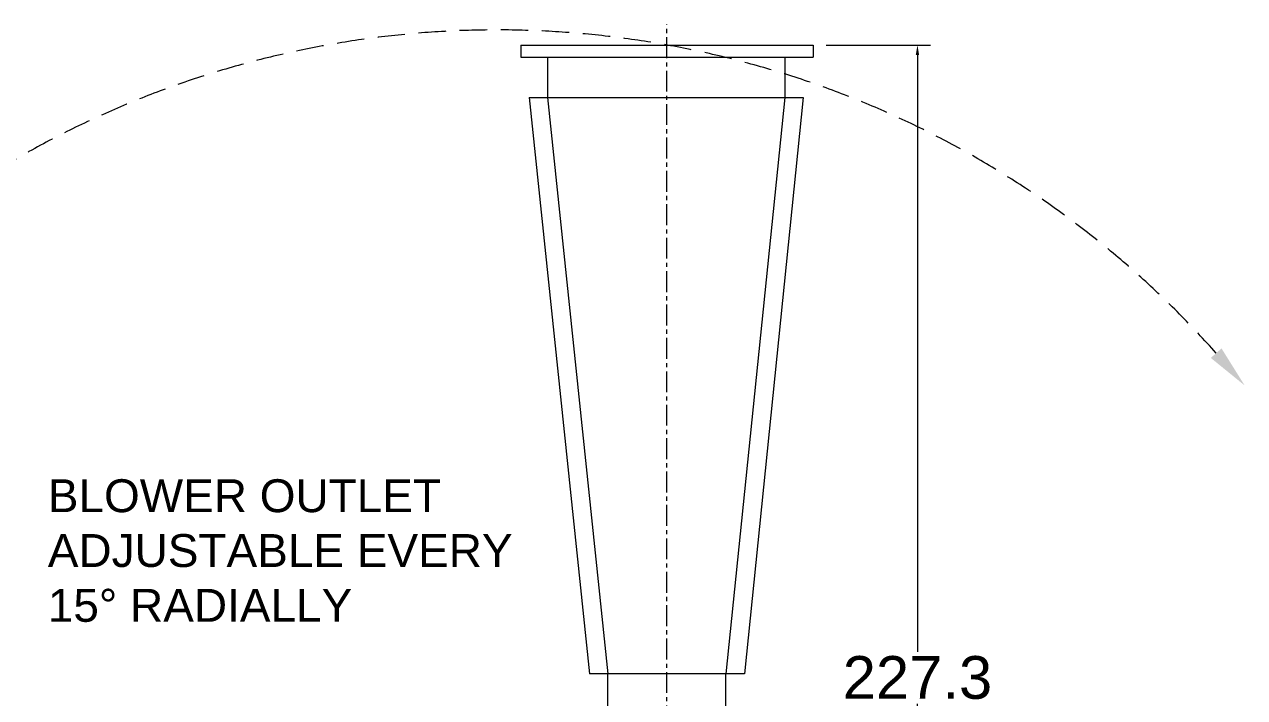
# Model space of a CAD drawing. Header units: inches. Extents: x 36 to 31738, y 79 to 24233.
# Drawn here: x 4560 to 10124, y 4924 to 7995 of the extents above; entities that cross this region are included whole.
import ezdxf

# ---------------------------------------------------------------- set-up
doc = ezdxf.new("R2010")
doc.units = ezdxf.units.IN
doc.header["$MEASUREMENT"] = 0
doc.linetypes.add('CENTER', pattern=[50.8, 31.75, -6.35, 6.35, -6.35])
doc.linetypes.add('DASHED', pattern=[0.75, 0.5, -0.25])
doc.layers.get('Defpoints').update_dxf_attribs({"lineweight": 5})
doc.layers.add('CAXA1', color=5, linetype='CENTER', lineweight=5)
doc.styles.add('Roman', font='arial.ttf')
doc.styles.get("Standard").update_dxf_attribs({"font": 'arial.ttf'})
doc.dimstyles.new('ISO-25', dxfattribs={"dimscale": 30, "dimtxt": 1.5, "dimasz": 1.5, "dimexe": 2, "dimexo": 2, "dimtad": 1, "dimtih": 1, "dimtoh": 1, "dimdec": 1, "dimlfac": 0.03937, "dimdsep": 46, "dimtxsty": 'Standard', "dimcen": 2.5, "dimclrd": 7, "dimclre": 7, "dimclrt": 7, "dimadec": 0, "dimazin": 0, "dimtfac": 1, "dimtdec": 1, "dimtmove": 0, "dimatfit": 3, "dimfxl": 1, "dimlwd": 5, "dimlwe": 5, "dimarcsym": 0})

# ---------------------------------------------------------------- blocks, each defined once
blk = doc.blocks.new('*D151')
at = {"color": 7, "linetype": 'Continuous', "lineweight": 5, "transparency": 16777216}
for p, q in [((8216.1, 7901.1), (8692.1, 7901.1)), ((8632.1, 7856.1), (8632.1, 5133.1)), ((8632.1, 2173.3), (8632.1, 4896.3)), ((7601.7, 2128.3), (8692.1, 2128.3))]:
    blk.add_line(p, q, dxfattribs=at)
at = {"color": 7, "transparency": 16777216}
for points in [[(8624.6, 7856.1), (8639.6, 7856.1), (8632.1, 7901.1)], [(8624.6, 2173.3), (8639.6, 2173.3), (8632.1, 2128.3)]]:
    blk.add_solid(points, dxfattribs=at)
at = {"layer": 'Defpoints', "color": 0, "transparency": 16777216}
for p in [(8156.1, 7901.1), (8632.1, 7901.1), (7541.7, 2128.3)]:
    blk.add_point(p, dxfattribs=at)
at = {"color": 7, "lineweight": 5, "transparency": 16777216, "insert": (8632.1, 5014.7), "char_height": 195, "attachment_point": 5, "style": 'Roman'}
blk.add_mtext('227.3', dxfattribs=at)

msp = doc.modelspace()

# ---------------------------------------------------------------- linework, layer by layer
at = {"color": 7, "lineweight": 5}
for p, q in [((6823.25, 7901.06), (8156.06, 7901.06)), ((6823.25, 7901.06), (6823.25, 7846.08)), ((8156.06, 7901.06), (8156.06, 7846.08)), ((6823.25, 7846.08), (8156.06, 7846.08)), ((6945.89, 7846.08), (6945.89, 7661.99)), ((8027.56, 7846.08), (8027.56, 7661.99)), ((6861.76, 7661.99), (8111.67, 7661.99)), ((6861.76, 7661.99), (7136.57, 5032.22)), ((6945.89, 7661.99), (7220.7, 5032.22)), ((8027.56, 7661.99), (7758.61, 5032.22)), ((8111.67, 7661.99), (7842.72, 5032.22)), ((7842.72, 5032.22), (7136.57, 5032.22)), ((7220.7, 4831.4), (7220.7, 5032.22)), ((7758.61, 4831.4), (7758.61, 5032.22))]:
    msp.add_line(p, q, dxfattribs=at)
at = {"color": 7, "linetype": 'DASHED', "lineweight": 5, "ltscale": 250}
msp.add_arc((6715.65, 3588.34), 4381.63, 41.56529, 142.66672, dxfattribs=at)
at = {"color": 7, "linetype": 'Continuous', "lineweight": 5}
msp.add_solid([(9969.49, 6473.82), (10123.65, 6348.42), (10018.49, 6517.04)], dxfattribs=at)
at = {"layer": 'CAXA1', "linetype": 'CENTER', "lineweight": 5, "ltscale": 3}
msp.add_line((7489.65, 4488.34), (7489.65, 7995.24), dxfattribs=at)

# ---------------------------------------------------------------- texts
at = {"color": 7, "lineweight": 5, "insert": (4666.91, 5920.09), "char_height": 150, "attachment_point": 1, "style": 'Roman'}
msp.add_mtext('BLOWER OUTLET\\PADJUSTABLE EVERY \\P15%%D RADIALLY', dxfattribs=at)

# ---------------------------------------------------------------- dimensions: what is measured, and where the dimension line sits
at = {"color": 7, "lineweight": 5}
dim = msp.add_linear_dim(base=(8632.12, 7901.06), p1=(7541.65, 2128.34), p2=(8156.06, 7901.06), angle=90, dimstyle='ISO-25', override={"dimtxt": 6.5, "dimpost": '\\X', "dimtxsty": 'Roman', "dimtmove": 1}, dxfattribs=at)
dim.commit()
dim.dimension.update_dxf_attribs({"geometry": '*D151', "text_midpoint": (8632.12, 5014.7), "dimtype": 160})

doc.saveas('drawing.dxf')
